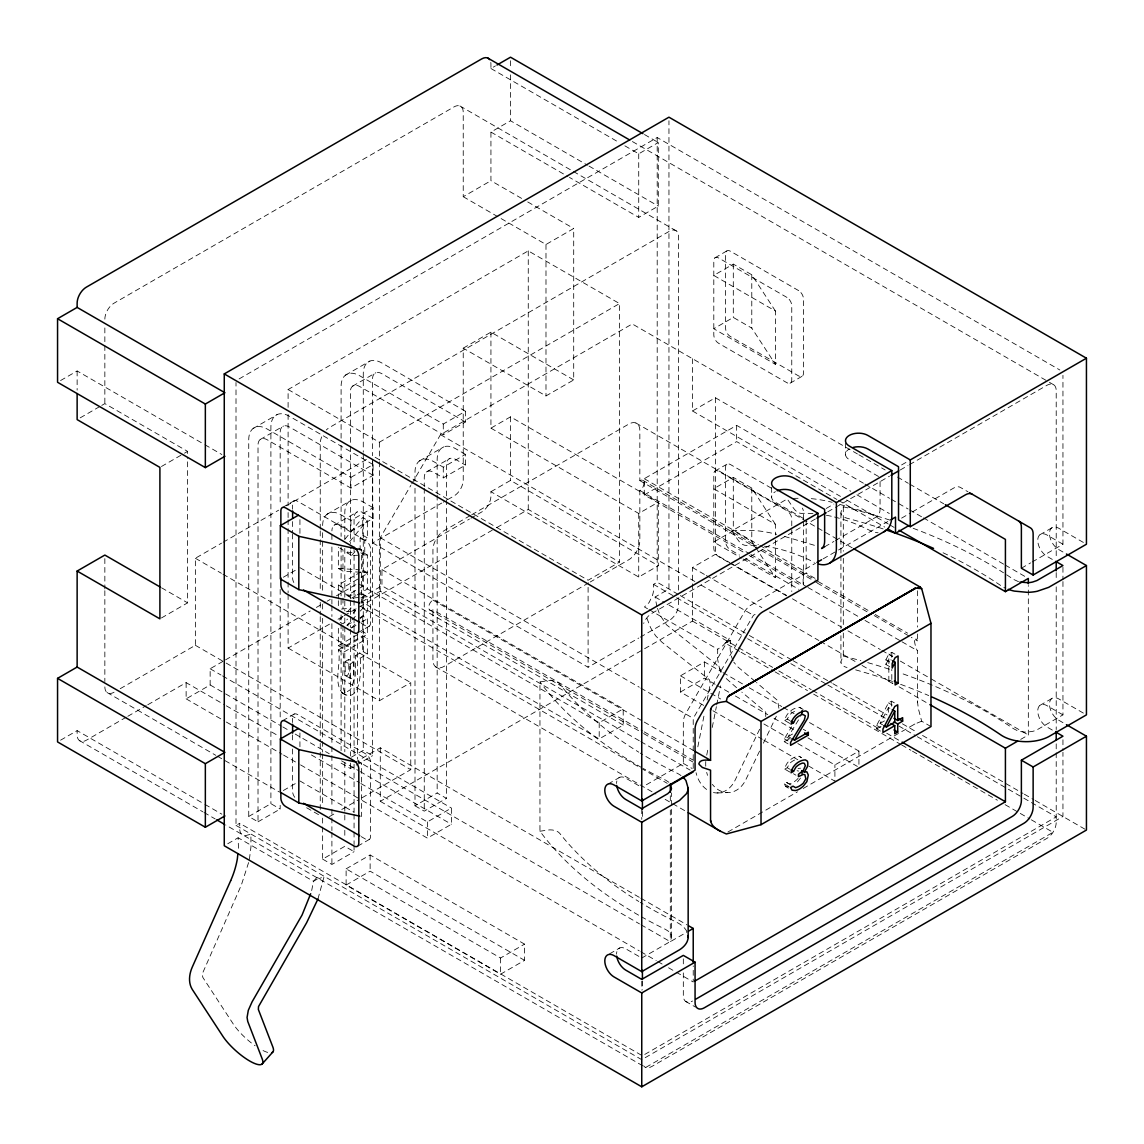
<?xml version="1.0" encoding="UTF-8"?>
<svg xmlns="http://www.w3.org/2000/svg" width="1144" height="1144" viewBox="0 0 1144 1144"><rect width="100%" height="100%" fill="white"/><g stroke="black" fill="none" stroke-linecap="round" stroke-linejoin="round"><path stroke-width="0.75" stroke-dasharray="5 3.75" d="M671.571 936.922L671.571 807.149M671.571 805.362L671.571 792.921M238.481 848.276L238.109 837.765L227.341 843.986M649.034 609.595L717.688 649.249L717.603 658.987L719.19 667.324L721.735 672.929M930.973 726.569L921.678 721.206L918.346 708.651L917.459 701.501L917.445 650.707C915.329 648.762 911.882 631.545 917.445 640.897L911.282 637.337M778.892 708.25L777.634 700.514L756.47 682.496M249.392 859.387L250.979 846.717L250.893 834.176L245.345 835.678L241.47 833.99A13.056 7.536 -60 0 1 239.711 828.742L239.711 823.28L236.007 825.41L236.007 382.482M789.818 723.408L784.784 720.505C785.842 713.613 792.649 707.635 799.57 707.335L803.331 709.509M789.818 772.043L784.784 769.14C785.785 762.419 792.306 756.513 799.07 756.255L801.586 757.7M697.826 746.846L704.361 713.942M707.121 700.085L710.352 683.64L709.494 679.808L661.961 642.213L655.612 635.792L650.607 627.741L646.875 618.146M706.72 755.154L707.764 749.964M712.24 727.441L716.373 706.663M716.716 704.933L720.505 685.885M311.683 890.532L313.485 881.28L316.845 877.505A13.056 7.536 -60 0 0 318.304 878.492L313.485 881.28L238.109 837.765M248.591 862.576L241.341 885.056L202.188 974.073L202.845 977.434L233.376 1024.18A28.214 7.793 41.7 0 0 255.112 1045.745M317.96 898.969L324.124 876.461L319.519 878.506L316.845 877.505M784.784 720.505L787.244 719.09L789.717 714.757A15.759 9.109 -60 0 1 796.61 710.781L798.083 711.082M784.784 769.14L787.244 767.724L789.717 763.391A15.759 9.109 -60 0 1 796.61 759.416L798.083 759.716M765.736 716.559L765.736 712.111L741.841 692.12M889.832 520.091A458.129 264.493 0 0 0 843.314 506.778L841.269 511.168A10.453 6.035 0 0 0 847.018 518.218A441.512 254.912 0 0 1 884.312 529.314M843.314 632.989L843.314 656.098L841.269 660.488A10.453 6.035 0 0 0 847.018 667.538M759.63 729.243L735.206 780.008A28.214 21.679 88.1 0 1 713.47 792.549M759.573 751.107L745.831 779.665A28.214 21.679 88.1 0 1 712.369 784.398M763.391 743.171L776.361 716.201M889.66 666.637L885.899 664.464L885.899 659.816L888.845 654.039L891.805 652.337L896.839 655.226M885.899 664.464L888.845 658.687L891.362 660.131M880.422 731.059L876.661 728.885L876.661 725.396L888.488 702.888L891.433 701.186L895.209 703.36M882.625 724.853L880.108 723.408L888.488 707.535L890.99 708.98M639.267 740.74L380.28 591.219L380.28 537.68L410.839 485.399M411.74 483.855L440.512 434.648L632.26 323.938L857.428 453.939M693.221 768.325L693.221 718.346L753.438 615.315L757.957 612.712M788.059 743.886L784.298 741.712L784.298 738.809L791.648 726.812M790.747 737.98L788.23 736.521L800.557 716.63M733.161 660.674C729.986 654.511 729.629 647.318 730.458 640.54L727.098 640.654L723.237 645.416L717.688 649.249M800.557 778.049L797.096 782.367A16.96 9.795 -60 0 1 795.137 784.083M345.002 539.11L362.734 517.517L367.353 520.191L367.353 537.88L364.764 540.769L364.764 555.054L367.353 554.983L367.353 572.672L342.971 571.142L338.352 568.482L338.352 547.204M349.621 541.77L367.353 520.191M798.083 778.306L797.096 779.464A19.233 11.097 -60 0 1 789.217 784.012L786.757 782.525L784.298 783.955L785.771 786.586L789.546 788.759M358.63 555.24L351.623 555.441L347.004 552.766L352.838 546.26M360.145 550.607L360.145 538.109L362.734 535.22L362.734 517.517M351.623 555.441L355.126 551.537M355.913 625.396L351.623 627.87L347.004 625.21L355.469 616.173M360.317 611.025L362.734 608.436L362.734 594.065L357.486 594.537M351.623 627.87L355.255 624.009M360.088 618.847L367.353 611.111L367.353 596.725L362.734 594.065M342.943 616.43L338.352 621.221L342.971 623.88L347.562 619.09M347.519 611.64L350.965 608.05L355.584 610.71L352.137 614.299M490.805 62.462A13.056 7.536 -60 0 1 490.933 64.236L490.933 68.511L495.452 65.894M60.575 380.537L77.134 370.971L203.375 443.858M521.592 198.398L490.933 180.709L490.933 132.075L510.524 120.763L587.487 165.208M80.223 417.832L100.229 406.277M101.773 405.391L104.848 403.618L187.616 451.394L187.616 458.515M104.848 319.147A13.056 7.536 -60 0 1 114.085 303.146L453.996 106.907A13.056 7.536 -60 0 1 463.234 112.241L463.234 196.711L490.933 180.709M239.096 378.921L657.199 137.537L1059.859 369.998M624.867 145.831L638.724 153.825L658.301 142.528L658.301 206.092L638.724 217.389L569.455 177.406M288.102 407.364L288.102 389.532L528.256 250.879L619.519 303.575L619.519 562.104L588.102 580.237L372.715 455.87M161.447 466.509L182.997 454.054M184.527 453.167L187.616 451.394M463.234 196.711L545.988 244.487L573.702 228.485L573.702 379.937L545.988 395.938L463.234 348.162L463.234 479.979A13.056 7.536 -60 0 1 453.996 495.981L443.257 502.173M253.067 428.528L277.52 414.4M345.431 375.189L369.884 361.075M260.174 439.511L283.483 426.054M352.538 386.186L375.847 372.729M463.234 348.162L490.933 332.16L573.702 379.937M288.102 389.532L379.365 442.227L619.519 303.575M282.582 507.435L294.323 500.657M714.928 257.829L727.269 250.693M120.22 688.688L195.367 645.302L195.367 558.258L221.578 543.128M223.123 542.242L278.65 510.181M286.358 505.734L366.538 459.445M350.908 477.377L373.087 464.578L373.087 475.289L350.908 488.088L267.253 439.782A13.056 7.536 60 0 0 258.015 445.116L258.015 821.821L248.734 816.473L248.734 439.754A26.183 15.115 60 0 1 267.253 429.072L350.908 477.377L350.908 488.088M341.098 438.209L341.098 386.429A26.183 15.115 60 0 1 359.616 375.747L443.286 424.052L465.451 411.254L465.451 421.964L443.286 434.763L359.616 386.457A13.056 7.536 60 0 0 350.379 391.791L350.379 543.543M775.432 311.039L751.78 274.774L733.304 264.107L713.727 275.418L775.432 311.039L775.432 364.364L713.727 328.743L733.304 317.431L751.78 328.099L775.432 364.364M326.955 514.314L351.408 500.2M419.333 460.989L443.772 446.875M161.447 617.96L187.616 602.845L187.616 460.303M490.933 332.16L490.933 428.142L510.524 416.845L658.301 502.159L658.301 565.737L638.724 577.034L490.933 491.72L490.933 495.981A13.056 7.536 -60 0 1 481.71 511.983L470.956 518.175M334.062 525.296L357.371 511.84M426.426 471.971L449.735 458.515M322.637 525.554A26.183 15.115 60 0 1 341.141 514.871L350.908 520.506L373.087 507.707L373.087 518.418L350.908 531.216L341.141 525.568A13.056 7.536 60 0 0 331.903 530.902M415 481.138L415 472.229A26.183 15.115 60 0 1 433.504 461.532L443.286 467.181L465.451 454.382L465.451 465.093L443.286 477.892L433.504 472.243A13.056 7.536 60 0 0 424.267 477.577L424.267 486.5M283.354 577.219L295.409 570.255M372.715 461.204L372.715 542.914L441.727 503.06M60.575 740.182L77.134 730.616L203.375 803.503M490.933 491.72L510.524 480.408L658.301 565.737M338.352 598.956L338.352 584.97L362.734 570.899L367.353 573.559L367.353 589.046L357.343 594.837M338.352 584.97L342.971 587.644L367.353 573.559M470.184 515.629L444.015 530.744A15.673 9.052 -60 0 0 432.933 549.949L432.933 600.071A6.006 3.475 -60 0 0 428.685 607.435A6.006 3.475 -60 0 0 432.933 609.881L642.685 730.987M471.728 514.743L628.757 424.095A15.673 9.052 -60 0 1 639.839 430.487L639.839 480.623A6.006 3.475 -60 0 1 644.086 483.068A6.006 3.475 -60 0 1 639.839 490.433L639.839 540.554A15.673 9.052 -60 0 1 628.757 559.759L590.261 581.981M126.283 717.174L86.372 740.211A13.056 7.536 -60 0 1 77.134 734.891L77.134 730.616M127.813 716.301L146.232 705.662M147.762 704.775L186.129 682.625L224.796 704.947M186.129 682.625L186.129 698.841L210.153 684.97L210.153 668.754L224.01 660.76M225.54 659.873L310.21 610.982M316.373 607.435L325.611 602.101M327.141 601.215L330.23 599.442M336.379 595.881L357.929 583.44L599.199 722.722L623.208 708.865L623.208 725.067L599.199 738.938L361.032 601.429M623.208 725.067L381.953 585.785L381.953 569.569L469.426 519.061M367.353 596.725L351.623 598.14L347.004 595.466L358.444 588.86M359.874 588.03L362.734 586.386L362.734 570.899M351.623 598.14L355.913 595.652M360.932 597.912L381.953 585.785M361.962 601.801L380.28 591.219M692.477 358.715L692.477 410.968L715.386 397.754L863.377 483.183M288.102 594.58L288.102 648.062L331.846 622.808M338.009 619.247L342.642 616.587M344.187 615.687L492.22 530.215M496.853 527.541L528.256 509.423L619.519 562.104M347.004 625.21L352.724 621.907M359.874 617.774L362.734 616.115L367.353 618.79L367.353 634.276L342.971 648.348L338.352 645.688L338.352 626.454M361.633 622.093L367.353 618.79M357.7 632.846L369.441 626.068M790.046 383.24L802.387 376.119M338.352 645.688L362.734 631.602L367.353 634.276M338.352 649.906L362.734 635.835L367.353 638.495L367.353 654.053L360.231 658.158L355.612 655.498L355.269 675.518L351.594 687.744A9.023 5.22 -60 0 1 349.649 690.204L344.344 693.264A9.066 5.234 -60 0 1 342.399 693.049C332.79 681.853 341.727 662.948 338.352 649.906L342.971 652.581L367.353 638.495M742.985 551.894L644.272 494.909L644.272 478.692L736.636 425.368L850.779 491.262M345.188 661.518L348.806 659.43L353.424 662.09L353.424 675.146A2.56 1.487 -60 0 1 351.623 678.292A2.56 1.487 -60 0 1 349.807 677.234L349.807 664.192L345.188 661.518L345.188 674.574A2.56 1.487 -60 0 0 347.004 675.618A2.56 1.487 -60 0 0 348.806 672.472L348.806 659.43M355.612 655.498L362.734 651.394L367.353 654.053M349.807 664.192L353.424 662.09M644.272 494.909L736.636 441.584L836.893 499.47M490.933 428.142L638.724 513.47L658.301 502.159M282.582 720.749L294.323 713.956M714.928 471.128L727.269 464.006M775.432 524.352L751.78 488.088L733.304 477.42L713.727 488.731L775.432 524.352L775.432 535.02M288.102 648.062L379.365 700.757L410.767 682.625L410.767 769.655L357.085 800.643M588.731 582.868L444.015 666.409A15.673 9.052 -60 0 1 432.933 660.016L432.933 609.881M755.884 545.445A235.121 135.75 60 0 0 746.017 545.388A10.453 6.035 60 0 1 738.023 540.025L731.831 530.959L787.244 498.956L793.436 508.022A10.453 6.035 60 0 0 801.429 513.384A235.121 135.75 60 0 1 812.969 513.556M283.354 790.518L295.409 783.569M754.625 545.759L751.78 541.412L733.304 530.744L713.727 542.056L741.498 558.086M248.734 816.473L270.899 803.674L280.18 809.022L280.18 803.66M351.451 757.171L363.277 750.335L372.544 755.698L372.544 457.543M647.504 608.722L644.444 606.963L649.063 602.588L651.737 597.139A13.056 7.536 -60 0 0 653.51 589.832L653.51 584.369L657.199 582.239L679.765 595.28M639.267 897.311L380.28 747.79L357.386 761.017L639.482 923.88M380.28 747.79L380.28 801.329L692.477 621.078L692.477 567.538L715.386 554.325L729.257 562.333M258.015 821.821L280.18 809.022M341.098 763.134L350.379 768.496L354.812 765.937M356.284 765.079L372.544 755.698M656.899 606.706L655.097 597.025L668.954 589.031L668.954 120.749M826.183 508.479L833.876 504.032M901.601 464.936L907.75 461.389M815.343 519.004L651.651 613.513A13.056 7.536 -60 0 0 643.657 623.451M827.698 511.868L833.876 508.308M835.42 507.407L889.474 476.204M900.285 469.969L908.007 465.508M909.551 464.621L1046.989 385.271A13.056 7.536 -60 0 1 1056.212 390.604L1056.212 558.301M329.486 816.587L334.091 813.927M341.756 809.494L355.555 801.529M372.715 542.914L588.102 667.267L638.724 638.052M640.254 637.165L669.397 620.334A13.056 7.536 -60 0 0 678.621 604.347L678.621 597.197M824.695 546.76L833.919 541.427M835.463 540.54L877.033 516.545A16.717 9.652 60 0 0 880.065 509.166L880.065 480.909M759.945 545.488L803.131 570.413L815.457 563.306M823.151 558.858L837.008 550.865M838.538 549.978L887.801 521.535M814.971 578.321L806.162 573.23L750.936 605.119A13.056 7.536 -60 0 0 744.401 612.026L686.028 713.127A13.056 7.536 -60 0 0 683.326 722.236L683.326 763.405L643.3 786.514M901.601 518.132L910.81 512.827M912.34 511.94L953.767 488.016A13.056 7.536 -60 0 1 960.302 487.373L967.981 491.806M322.637 827.026L322.637 859.13L344.802 846.331L354.068 851.679L354.068 846.331M415 488.273L415 805.805L437.165 793.006L446.432 798.355L446.432 464.779A13.056 7.536 60 0 1 455.669 459.445L465.451 465.093M357.7 846.16L369.441 839.381M322.637 859.13L331.903 864.478L354.068 851.679M415 805.805L424.267 811.153L446.432 798.355M739.539 651.351L725.639 643.328L730.458 640.54L665.865 603.245M346.117 868.839L370.127 854.983L524.567 944.143L524.567 960.345L500.543 974.216L346.117 885.056L346.117 868.839L500.543 958L524.567 944.143M360.889 783.526L427.398 821.921L451.408 808.05L451.408 824.266L427.398 838.123L360.889 799.727M703.646 705.39L680.48 692.006L680.48 675.804L704.489 661.933L721.478 671.742M346.117 885.056L370.127 871.185L524.567 960.345M680.48 692.006L704.489 678.149L715.3 684.384M608.107 784.026L619.862 777.248M1039.91 534.734L1052.795 527.298M1021.377 568.225L1030.615 562.891M1032.16 562.004L1062.948 544.229L1062.948 375.346M788.23 736.521L794.365 732.989M784.298 741.712L788.731 739.153M888.845 658.687L888.845 681.338L891.805 679.636L891.805 669.397M880.108 723.408L885.685 720.177M876.661 728.885L882.567 725.468M797.84 743.557L834.905 764.964L858.929 751.093L858.929 767.309M727.942 831.988L797.468 791.834M803.202 788.459L914.871 724.009L921.678 721.206M609.58 953.839L619.862 947.904M1039.91 705.39L1052.795 697.94M1062.948 581.552L1062.948 714.871L1036.907 729.886A16.045 9.266 0 0 1 1032.703 731.331L1027.998 732.031A16.388 9.467 0 0 1 1021.535 731.702A17.088 9.867 0 0 1 1017.102 730.53L1013.441 728.656A458.129 264.493 0 0 0 901.429 673.344M641.755 958.043L667.753 943.014A16.045 9.266 0 0 0 670.255 940.582L671.471 937.865A16.402 9.467 0 0 0 670.884 934.133A17.088 9.867 0 0 0 668.868 931.574L665.636 929.471A458.129 264.493 0 0 1 640.154 916.044M641.026 924.781L670.312 941.684L687.115 931.988M1020.691 739.396L1028.327 734.991L1028.327 585.542M914.042 724.467L914.871 724.009M638.609 915.171A458.129 264.493 0 0 1 539.954 831.245L539.954 681.924L547.547 680.751A10.453 6.035 0 0 1 559.759 684.069A441.512 254.912 0 0 0 638.781 752.18M539.954 831.245L547.547 830.072A10.453 6.035 0 0 1 559.759 833.39A441.512 254.912 0 0 0 638.781 901.501M341.498 609.094L350.965 608.05M346.117 611.768L355.584 610.71M798.083 768.439L800.557 768.182M347.004 595.466L355.741 594.694M717.073 792.949L727.698 792.606M347.004 552.766L354.011 552.566M367.353 554.983L362.734 552.323L360.145 552.395L364.764 555.054M793.078 498.384L800.457 498.241M789.217 786.915L785.771 786.586M338.352 568.482L359.259 569.798M797.096 770.741L798.584 771.056M358.143 549.177L361.633 549.935L361.633 603.274M358.143 762.49L361.633 763.248L361.633 816.587M839.853 504.404L873.172 514.314L877.033 516.545M784.441 536.393L814.428 545.316M1018.503 581.681L1013.441 579.35A458.129 264.493 0 0 0 1004.975 573.716M644.458 134.52L658.301 142.528M632.418 141.556L1048.29 381.653M1049.42 382.31L1054.053 384.999M490.933 68.511L618.718 142.271M589.031 166.095L658.301 206.092M459.931 105.963L571.843 170.585M573.387 171.471L676.462 230.988M490.933 132.075L567.91 176.505M527.727 201.945L573.702 228.485M1083.368 542.442L1058.729 528.228A13.056 7.536 60 0 0 1049.491 533.562A13.056 7.536 60 0 0 1058.729 549.563L1064.892 553.11M1062.948 544.229L1046.989 535.006A13.056 7.536 60 0 0 1037.751 540.34A13.056 7.536 60 0 0 1046.989 556.341L1054.239 560.531M858.872 454.769L885.17 469.969M897.511 477.077L908.293 483.311M909.737 484.141L943.757 503.789M878.52 476.49L849.32 459.631A13.056 7.536 0 0 1 849.32 448.963M864.921 484.084L889.589 498.312M891.119 499.213L908.079 508.994M909.623 509.895L921.964 517.002M923.494 517.903L1003.66 564.178M1005.204 565.064L1025.238 576.633M856.942 494.823L889.331 513.527M692.477 410.968L840.468 496.41M846.631 499.971L888.259 524.009M889.803 524.896L894.422 527.57M838.438 500.357L884.698 527.069M771.356 488.173L730.358 464.493A6.792 3.918 60 0 0 725.553 467.267L725.553 541.498A6.792 3.918 60 0 0 730.358 549.821L739.467 555.083M803.088 518.261L775.432 502.287A13.056 7.536 0 0 1 775.432 491.62M635.878 422.965L852.18 547.819M1083.368 713.098L1058.729 698.884A13.056 7.536 60 0 0 1049.491 704.203A13.056 7.536 60 0 0 1058.729 720.205L1064.892 723.766M1062.948 714.871L1046.989 705.662A13.056 7.536 60 0 0 1037.751 710.996A13.056 7.536 60 0 0 1046.989 726.998L1054.239 731.173M644.272 478.692L758.4 544.601M642.571 480.194L756.57 546.003M762.161 549.22L817.831 581.366M818.189 581.567L869.025 610.91M875.189 614.471L907.549 633.147M639.839 480.623L817.059 582.654M817.202 583.025L868.096 612.397M874.202 615.558L909.737 636.45M639.839 490.433L749.334 553.653M750.879 554.54L806.406 586.6M807.95 587.487L858.844 616.873M865.007 620.434L900.485 640.912M902.03 641.813L917.445 650.707M749.148 555.469L801.601 585.742M745.545 558.587L798.698 589.274M743.028 558.973L775.432 577.677L775.432 536.793M888.845 654.039L892.62 656.213M730.802 563.22L786.3 595.252M792.463 598.812L841.798 627.298M847.961 630.859L880.337 649.549M881.881 650.436L892.663 656.67M900.371 661.118L929.672 678.034M931.202 678.921L1028.327 734.991M727.713 561.861L718.604 556.599A6.792 3.918 60 0 1 713.799 548.276L713.799 474.045A6.792 3.918 60 0 1 718.604 471.271L786.958 510.739A6.792 3.918 60 0 1 791.762 519.061L791.762 591.519M729.228 562.734L786.958 596.067M465.451 411.254L381.781 362.948A26.183 15.115 60 0 0 363.277 373.63L363.277 452.195M885.899 659.816L889.66 661.99M465.451 421.964L381.781 373.659A13.056 7.536 60 0 0 372.544 378.993L372.544 455.755M692.477 567.538L704.818 574.66M706.363 575.546L761.847 607.593M769.554 612.04L818.889 640.526M820.434 641.412L855.884 661.89M862.047 665.451L892.878 683.24M899.055 686.8L928.342 703.717M888.845 681.338L892.62 683.511M440.512 434.648L694.866 581.495M701.029 585.056L753.438 615.315M465.451 454.382L455.669 448.734A26.183 15.115 60 0 0 437.165 459.43L437.165 493.321M888.488 702.888L892.249 705.062M680.337 595.609L748.219 634.791M749.349 635.449L791.419 659.731M792.964 660.617L831.531 682.896M832.846 683.654L887.072 714.957M902.43 723.823L916.387 731.874M922.536 735.435L1023.051 793.464M1024.38 794.222L1033.861 799.713M1035.177 800.457L1086.442 830.058M653.51 584.369L675.103 596.853M676.647 597.74L746.088 637.823M747.618 638.709L784.655 660.088M790.833 663.663L826.311 684.141M827.856 685.042L886.486 718.89M898.841 726.011L915.815 735.821M917.345 736.707L1006.849 788.373M1008.393 789.26L1022.278 797.282M1023.823 798.169L1056.212 816.873L642.413 1055.783L239.711 823.28M655.097 597.025L664.321 602.359M876.661 725.396L880.422 727.57M692.477 621.078L737.194 646.889M738.724 647.79L772.643 667.367M778.807 670.927L811.182 689.617M812.726 690.504L880.551 729.672M886.714 733.232L900.585 741.24M741.083 652.237L773.501 670.956M775.046 671.857L807.478 690.576M813.656 694.136L900.128 744.058M901.672 744.944L910.924 750.292M912.469 751.193L997.396 800.228M1005.118 804.675L1029.829 818.947M1031.373 819.833L1052.98 832.317L645.659 1067.481L225.625 824.967M373.087 464.578L289.418 416.273A26.183 15.115 60 0 0 270.899 426.955L270.899 803.674M723.022 672.629L743.099 684.226M749.277 687.787L781.709 706.52M783.254 707.407L794.065 713.641M809.509 722.565L858.929 751.093M373.087 475.289L289.418 426.984A13.056 7.536 60 0 0 280.18 432.318L280.18 505.519M787.244 719.09L789.76 720.534M803.288 729.286L805.791 730.744M716.845 685.285L729.2 692.406M735.377 695.981L767.81 714.7M773.987 718.275L795.609 730.744M807.964 737.88L857.385 766.423M680.48 675.804L720.634 698.984M763.863 723.952L790.118 739.11M784.298 738.809L788.059 740.983M373.087 507.707L363.306 502.073A26.183 15.115 60 0 0 344.802 512.755L344.802 539.51M712.912 710.739L762.319 739.267M763.863 740.154L797.84 759.773M808.651 766.022L834.905 781.166L834.905 764.964M373.087 518.418L363.306 512.769A13.056 7.536 60 0 0 354.068 518.103L354.068 544.859M787.244 767.724L789.76 769.168M793.436 773.73L795.938 775.189M380.28 537.68L639.267 687.201M640.812 688.087L693.221 718.346M362.734 535.22L367.353 537.88M204.919 444.744L221.85 454.526M786.757 782.525L791.777 785.428M360.145 538.109L364.764 540.769M784.298 783.955L789.317 786.857M358.544 548.162L361.633 549.935M381.953 569.569L623.208 708.865M432.933 600.071L642.685 721.178M644.229 722.064L693.579 750.55M339.897 548.09L342.971 549.878L342.971 571.142M644.229 731.874L693.579 760.374M367.353 572.672L362.734 570.012L362.734 552.323M429.672 610.009L642.256 732.761M643.586 733.533L693.092 762.119M683.326 763.405L692.134 768.482M640.812 741.627L690.132 770.112M299.928 567.653L353.911 598.812M360.46 606.22L639.482 767.309M641.026 768.21L667.238 783.34M362.734 608.436L367.353 611.111M361.204 623.294L365.765 625.925A6.792 3.918 60 0 0 370.57 623.151L370.57 548.92A6.792 3.918 60 0 0 365.765 540.597L297.411 501.143A6.792 3.918 60 0 0 292.607 503.903L292.607 509.209M435.521 666.737L655.884 794.007M665.136 799.341L686.729 811.811M638.852 785.728L625.797 778.177A13.056 7.536 60 0 0 616.559 783.511M195.367 558.258L221.421 573.301M222.951 574.188L410.767 682.625M345.602 675.675L350.45 678.463M161.561 587.802L187.616 602.845M640.812 898.197L687.058 924.895M195.367 645.302L224.596 662.176M226.14 663.062L410.767 769.655M210.153 668.754L220.978 675.003M222.522 675.904L451.408 808.05M358.544 761.475L361.633 763.248M210.153 684.97L224.067 693.007M225.611 693.893L281.295 726.04M282.84 726.941L289.017 730.501M295.209 734.076L329.229 753.724M341.598 760.86L358.615 770.684M360.16 771.585L451.408 824.266M226.34 705.834L278.921 736.193M311.397 754.954L359.345 782.625M380.28 801.329L639.267 950.85M640.812 951.736L656.227 960.645M657.771 961.532L662.39 964.206M668.554 967.767L674.717 971.327M676.261 972.214L693.221 981.995L693.221 965.936M638.852 956.37L625.797 948.834A13.056 7.536 60 0 0 616.559 954.167M186.129 698.841L224.796 721.163M226.34 722.05L282.025 754.196M283.569 755.083L299.027 764.02M300.572 764.907L359.345 798.841M685.485 1001.3L695.423 1007.049M299.928 780.952L353.911 812.126M361.204 836.607L365.765 839.238A6.792 3.918 60 0 0 370.57 836.464L370.57 762.233A6.792 3.918 60 0 0 365.765 753.91L297.411 714.442A6.792 3.918 60 0 0 292.607 717.216L292.607 722.522M107.007 692.492L215.844 755.34M217.389 756.227L279.336 791.991M306.621 807.75L320.863 815.972M204.919 804.389L221.85 814.17M236.007 825.41L641.755 1059.673L1062.948 816.501L1062.948 752.266M79.308 740.497L202.86 811.825M204.004 812.483L215.215 818.961M342.399 693.049C361.461 705.433 361.332 666.323 360.231 658.158M341.627 692.592L346.446 695.409C338.295 683.311 345.831 665.937 342.971 652.581M799.57 707.335L801.529 708.522M799.07 756.255L801.043 757.428M668.854 782.253L665.636 780.151A458.129 264.493 0 0 1 643.243 768.468M755.154 681.381L737.88 666.952L733.804 662.176M736.536 687.673L725.282 677.677M755.569 547.218L775.432 577.677M657.485 608.365L659.888 614.971L666.537 624.838L716.487 664.578L719.347 668.01L720.934 672.472M917.445 700.843L917.488 702.173M1062.948 567.338L1062.948 579.779M1062.948 739.768L1062.948 750.478M1056.212 572.572L1056.212 579.708M1056.212 586.843L1056.212 729.572M1056.212 743.843L1056.212 750.979M1056.212 752.766L1056.212 822.336A13.056 7.536 -60 0 1 1046.989 838.337L651.651 1066.58A13.056 7.536 -60 0 1 643.629 1065.822M917.445 590.776L917.445 627.069M917.445 633.99L917.445 640.897M891.805 652.337L891.805 659.159M891.433 701.186L891.433 706.406M888.488 707.535L888.488 712.269M845.545 443.086L845.545 454.954M843.314 506.778L843.314 551.222M843.314 558.329L843.314 625.882M840.926 513.027L840.926 553.925M840.926 555.698L840.926 628.571M840.926 635.692L840.926 662.347M806.162 520.034L806.162 573.23M803.503 519.347L803.503 512.269A6.792 3.918 60 0 0 802.387 508.065M803.503 521.106L803.503 584.741M803.131 570.413L803.131 585.013M771.657 487.444L771.657 497.611M751.78 274.774L751.78 328.099M751.78 488.088L751.78 541.412M736.636 425.368L736.636 441.584M733.304 264.107L733.304 317.431M733.304 477.42L733.304 530.744M715.386 397.754L715.386 554.325M704.489 661.933L704.489 678.149M683.326 958.886L683.326 965.894M683.326 972.915L683.326 995.695A13.056 7.536 -60 0 0 692.549 1001.029M678.621 590.061L678.621 236.593A13.056 7.536 -60 0 0 669.397 231.26L329.486 427.498A13.056 7.536 -60 0 0 326.326 429.972M670.312 795.795L670.312 802.902M670.312 810.024L670.312 941.684M657.199 137.537L657.199 582.239M642.413 811.482L642.413 818.618M642.413 980.966L642.413 989.889M641.755 808.722L641.755 819.39M641.755 981.166L641.755 990.089M638.724 153.825L638.724 217.389M638.724 513.47L638.724 577.034M599.199 722.722L599.199 738.938M588.102 587.344L588.102 667.267M545.988 244.487L545.988 395.938M528.256 250.879L528.256 509.423M510.524 60.732L510.524 67.796M510.524 74.861L510.524 120.763M510.524 416.845L510.524 480.408M500.543 958L500.543 974.216M443.286 424.052L443.286 434.763M443.286 467.181L443.286 477.892M437.165 495.109L437.165 793.006M427.398 821.921L427.398 838.123M424.267 488.288L424.267 811.153M379.365 442.227L379.365 460.045M379.365 461.833L379.365 700.757M370.127 854.983L370.127 871.185M363.277 453.968L363.277 750.335M362.734 616.115L362.734 631.602M362.734 635.835L362.734 651.394M357.386 634.691L357.386 759.23M354.068 546.646L354.068 598.383M354.068 600.171L354.068 616.216M354.068 618.003L354.068 757.142M354.068 764.278L354.068 812.44M354.068 814.228L354.068 830.272M354.068 832.06L354.068 844.544M350.908 520.506L350.908 531.216M350.379 550.679L350.379 598.884M350.379 600.672L350.379 614.957M350.379 616.745L350.379 627.455M350.379 629.243L350.379 755.998M350.379 763.134L350.379 768.496M344.802 548.434L344.802 610.867M344.802 618.003L344.802 625.139M344.802 626.912L344.802 751.794M344.802 762.49L344.802 823.137M344.802 830.272L344.802 837.408M342.971 587.644L342.971 596.381M342.971 598.126L342.971 608.622M342.971 625.625L342.971 648.348M341.098 445.345L341.098 536.407M341.098 547.118L341.098 607.822M341.098 614.957L341.098 622.093M341.098 623.88L341.098 750.636M338.352 600.7L338.352 609.452M331.903 534.477L331.903 539.825M331.903 546.961L331.903 604.046M331.903 605.834L331.903 616.53M331.903 623.666L331.903 744.973M331.903 746.746L331.903 807.407M331.903 809.18L331.903 830.587M331.903 832.374L331.903 864.478M322.637 532.689L322.637 591.548M322.637 604.046L322.637 611.182M322.637 618.318L322.637 739.61M322.637 741.398L322.637 752.094M322.637 753.882L322.637 805.619M322.637 818.103L322.637 825.239M320.248 529.186L320.248 443.5A13.056 7.536 -60 0 1 322.408 435.392M320.248 530.973L320.248 591.677M320.248 602.387L320.248 614.871M320.248 616.659L320.248 741.627M320.248 743.414L320.248 809.466M299.928 519.648L299.928 533.876M299.928 732.961L299.928 747.189M292.607 521.578L292.607 532.189M292.607 533.962L292.607 578.149A6.792 3.918 60 0 0 295.767 585.185M292.607 734.891L292.607 741.97M292.607 749.034L292.607 791.448A6.792 3.918 60 0 0 295.009 797.64M288.102 414.5L288.102 505.433M288.102 512.555L288.102 517.903M288.102 519.691L288.102 526.826M288.102 528.614L288.102 580.308M288.102 582.096L288.102 592.792M280.18 589.432L280.18 719.762M104.848 327.942L104.848 343.786M104.848 345.545L104.848 403.618M104.848 558.629L104.848 588.917M104.848 590.69L104.848 681.552M77.134 370.971L77.134 390.09M811.253 498.641A251.737 145.331 60 0 1 832.174 502.316M731.831 530.959A251.651 145.288 60 0 1 737.651 530.387L752.495 530.373A251.651 145.288 60 0 1 776.733 534.319M764.335 546.217A235.121 135.75 60 0 1 814.285 562.347M727.098 640.654A13.056 7.536 -60 0 1 725.639 643.328M267.682 1052.409A28.214 7.793 41.7 0 1 259.76 1048.776M706.62 789.446A28.214 21.679 88.1 0 1 696.067 772.729M707.55 775.346A28.214 21.679 88.1 0 1 706.692 772.386M705.776 766.208A28.214 21.679 88.1 0 1 705.776 761.504M826.383 515.258A235.121 135.75 60 0 1 832.875 516.616M834.519 517.016A235.121 135.75 60 0 1 869.697 530.358A33.004 19.062 60 0 0 876.075 532.532A33.648 19.434 60 0 0 878.077 532.746M913.155 528.285A458.129 264.493 0 0 1 1003.531 572.801M943.085 552.766A441.512 254.912 0 0 1 1000.743 585.542A32.904 19.005 0 0 0 1005.547 588.216M681.009 775.589A32.904 19.005 0 0 0 676.361 772.815A441.512 254.912 0 0 1 640.254 753.095M641.698 767.61A458.129 264.493 0 0 1 539.954 681.924M687.001 931.774A33.176 19.148 0 0 0 684.598 928.17A33.705 19.462 0 0 0 681.023 924.924A32.947 19.019 0 0 0 676.361 922.135A441.512 254.912 0 0 1 640.254 902.416M855.64 669.869A441.512 254.912 0 0 1 892.52 681.438M900.614 684.341A441.512 254.912 0 0 1 928.714 695.581M843.314 656.098A458.129 264.493 0 0 1 860.803 660.66M867.724 662.619A458.129 264.493 0 0 1 891.505 669.955M114.085 692.22A13.056 7.536 -60 0 1 104.848 686.886M798.698 290.647L730.358 251.179A6.792 3.918 60 0 0 725.553 253.954L725.553 328.185A6.792 3.918 60 0 0 730.358 336.508L798.698 375.976A6.792 3.918 60 0 0 803.503 373.201L803.503 298.97A6.792 3.918 60 0 0 798.698 290.647M786.958 297.426L718.604 257.972A6.792 3.918 60 0 0 713.799 260.746L713.799 334.977A6.792 3.918 60 0 0 718.604 343.286L786.958 382.754A6.792 3.918 60 0 0 791.762 379.98L791.762 305.748A6.792 3.918 60 0 0 786.958 297.426"/><path stroke-width="1.5" d="M1018.675 521.078A13.056 7.536 -60 0 1 1021.377 527.055L1021.377 568.225L1033.132 575.003L1086.442 544.229L1086.442 358.215L910.281 459.931L867.795 435.392A13.056 7.536 0 0 0 849.32 435.392A13.056 7.536 0 0 0 849.32 446.06L891.805 470.584L836.393 502.588L836.378 548.834A32.847 18.962 60 0 1 835.835 553.524A34.105 19.691 60 0 1 833.561 559.23L832.446 560.732A33.305 19.233 60 0 1 824.595 564.707A33.648 19.434 60 0 1 820.648 564.535A33.004 19.062 60 0 1 818.589 564.063M891.805 470.584L891.805 516.845A32.847 18.962 60 0 1 891.247 521.521A34.105 19.691 60 0 1 888.988 527.227L887.873 528.742A33.305 19.233 60 0 1 883.554 531.874M930.973 623.323L930.973 726.569L761.017 824.681L726.354 833.976C720.405 831.188 711.468 827.87 710.553 820.291L710.553 770.169L702.344 767.452L699.141 764.392A3.16 2.488 24.7 0 1 698.941 763.463C700.314 758.987 706.992 760.145 710.553 760.345L710.553 710.224C711.268 703.16 720.892 702.087 726.354 701.429L761.017 721.449L930.973 623.323L921.678 588.645L920.162 587.044L853.724 548.705M710.553 710.224L710.681 708.98M726.354 701.429L727.055 697.954L729.314 695.452M237.909 853.596L237.337 858.929A65.851 45.159 -64 0 1 230.673 880.651M310.682 893.736L302.045 915.071L252.08 1001.858L248.305 1010.324L247.075 1017.445L247.733 1021.406L262.19 1058.886A28.214 7.793 41.7 0 1 249.692 1061.017A28.214 7.793 41.7 0 1 222.751 1036.106L192.221 989.346C188.131 982.696 189.189 974.145 192.192 967.281L230.688 880.665M794.522 740.154L807.821 717.946A9.095 5.248 -60 0 0 807.821 712.14L805.848 710.953C798.927 711.253 792.12 717.231 791.062 724.138L793.536 722.708L795.995 718.389A15.759 9.109 -60 0 1 802.888 714.399L805.347 715.887L804.361 719.948L790.576 742.427L790.576 745.33L808.308 735.091L808.308 732.189L794.522 740.154L792.005 738.709M804.361 772.057L807.321 766.866A9.095 5.248 -60 0 0 807.321 761.06L805.347 759.873C798.584 760.131 792.063 766.051 791.062 772.772L793.536 771.342L795.995 767.023A15.759 9.109 -60 0 1 802.888 763.034L804.361 763.348L805.347 765.679L803.388 770.312L798.455 774.316L798.455 776.633L803.388 774.374L804.861 774.688L805.848 778.764L803.388 783.082A19.233 11.097 -60 0 1 795.495 787.644L793.035 786.157L790.576 787.572L792.048 790.204L795.495 790.547A16.96 9.795 -60 0 0 803.388 785.999L806.835 781.681L808.308 775.017L806.835 771.8L804.361 772.057L801.858 770.613M317.96 898.969L306.621 922.75L258.515 1006.591L258.358 1009.48L272.83 1046.96A28.214 7.793 41.7 0 1 271.657 1052.68M895.137 662.304L892.177 668.082L892.177 663.434L895.137 657.657L898.083 655.955L898.083 683.254L895.137 684.97L895.137 662.304L892.62 660.86M883.883 725.582L886.385 727.026L894.765 711.153L892.249 709.709M917.903 587.515L920.162 587.044M262.205 1063.92L272.844 1051.994M57.557 318.718L77.134 307.407L224.925 392.735L205.348 404.032L57.557 318.718L57.557 382.282L205.348 467.61L224.925 456.299M496.968 65.022L510.524 57.2L642.914 133.633M1066.422 724.652L1086.442 736.207L1086.442 830.058L641.755 1086.8L224.267 845.759L224.267 373.916L668.954 117.189L1086.442 358.215M224.925 815.944L205.348 827.241L57.557 741.927L57.557 678.363L205.348 763.677L224.925 752.38L77.134 667.052L77.134 571.056L104.848 555.069L160.017 586.915M359.888 602.888L298.813 589.618L280.351 578.95L280.351 525.625L298.427 515.186M57.557 678.363L77.134 667.052M359.888 816.201L298.813 802.931L280.351 792.263L280.351 738.938L298.427 728.499M224.267 373.916L641.755 614.957L817.917 513.256L817.917 580.022L762.676 611.911A13.056 7.536 -60 0 0 756.155 618.804L697.768 719.905A13.056 7.536 -60 0 0 695.066 729.014L695.066 770.184L641.755 800.957L614.042 784.97A13.056 7.536 60 0 0 604.804 790.304A13.056 7.536 60 0 0 614.042 806.291L641.755 822.293L641.755 971.614L614.042 955.612A13.056 7.536 60 0 0 604.804 960.946A13.056 7.536 60 0 0 614.042 976.947L641.755 992.949L695.066 962.161L695.066 1002.473A13.056 7.536 -60 0 0 704.304 1007.807L1023.894 823.294A13.056 7.536 -60 0 0 1033.132 807.306L1033.132 766.981L1086.442 736.207M816.887 518.103L826.154 512.755M891.019 475.318L898.741 470.856M824.695 546.76L821.606 548.534A16.717 9.652 60 0 0 824.638 541.169L824.638 509.366L793.893 491.62A13.056 7.536 0 0 0 777.176 490.776M816.988 562.419L821.606 559.759M890.89 519.762L895.509 517.088L895.509 533.304L887.787 528.857M829.729 563.062L885.141 531.073M895.509 533.304L909.051 525.482M853.038 447.461A13.056 7.536 0 0 1 867.795 448.963L898.526 466.709L898.526 519.905L910.281 526.698L965.522 494.794A13.056 7.536 -60 0 1 972.042 494.151M727.942 696.553L915.743 588.13L914.871 588.402L728.571 695.967L915.743 588.13L921.678 588.645M693.221 771.885L670.312 785.113L670.312 792.234M899.055 530.23L1005.419 591.648L1028.327 578.421L1028.327 583.755M931.945 696.996A441.512 254.912 0 0 1 1000.743 734.848A32.947 19.019 0 0 0 1005.562 737.551A33.705 19.462 0 0 0 1011.182 739.61A33.176 19.148 0 0 0 1017.445 740.997A33.376 19.276 0 0 0 1030.715 741.498L1034.004 741.14A34.363 19.834 0 0 0 1040.325 739.868A32.747 18.905 0 0 0 1048.662 736.679L1086.442 714.871L1086.442 565.551L1048.662 587.358L1037.193 591.276A32.59 18.819 0 0 1 1027.383 592.349L1014.27 591.091A33.948 19.605 0 0 1 1008.279 589.332M641.755 822.293L679.507 800.485L686.314 793.864A32.59 18.819 0 0 0 688.159 788.202L685.971 780.623A33.948 19.605 0 0 0 682.939 777.176M886.385 727.026L894.765 722.193L894.765 711.153M893.95 718.318L897.725 720.491L902.645 717.645L902.645 721.135L897.725 723.98L893.95 721.807M897.725 723.98L897.725 732.103L894.765 733.819L894.765 725.682L882.939 732.503L882.939 729.028L894.765 706.506L897.725 704.804L897.725 720.491M688.645 931.102L693.221 928.456L693.221 962.376M929.886 704.604L1005.419 748.219L1017.631 741.155M641.755 971.614L679.507 949.806A32.747 18.905 0 0 0 685.042 944.987A34.363 19.834 0 0 0 687.258 941.34L687.873 939.438A33.376 19.276 0 0 0 688.102 935.577M695.638 999.241L1012.14 816.516A13.056 7.536 -60 0 0 1021.377 800.514L1021.377 760.202L1062.948 736.207L1055.683 732.017M694.765 981.109L1005.419 801.758L1005.419 748.219M914.042 588.803L914.871 588.402M1020.005 582.067L1027.956 582.711A18.218 10.525 0 0 0 1032.703 582.01L1036.907 580.566L1062.948 565.551L1055.683 561.375M280.351 525.625L298.813 536.293L358.143 549.177M280.351 738.938L298.813 749.606L356.399 762.119M487.644 57.972L629.729 140.011M969.511 492.692L1030.415 527.856A13.056 7.536 -60 0 1 1033.132 533.833L1033.132 575.003M1066.422 553.996L1086.442 565.551M945.301 504.676L1005.419 539.382L1005.419 591.648M836.393 502.588L793.893 478.049A13.056 7.536 0 0 0 775.432 478.049A13.056 7.536 0 0 0 775.432 488.717L817.917 513.256M894.322 681.08L898.083 683.254M1021.377 760.202L1033.132 766.981M898.869 718.961L902.645 721.135M890.99 723.508L894.765 725.682M893.95 729.929L897.725 732.103M902.13 742.127L1005.419 801.758M791.019 721.263L793.536 722.708M804.547 732.918L808.308 735.091M791.019 769.898L793.536 771.342M695.123 751.451L710.553 760.345M303.489 589.975L359.688 622.422M688.273 812.712L720.648 831.416M77.134 571.056L159.903 618.847L159.903 467.396L77.134 419.605L77.134 393.55M688.602 925.796L693.221 928.456M695.066 962.161L683.326 955.383L641.755 979.378L625.797 970.155A13.056 7.536 60 0 1 616.702 956.098M303.489 803.274L359.688 835.721M216.759 819.848L224.481 824.309M670.355 783.94L671.471 788.531A18.218 10.525 0 0 1 670.255 791.276L667.753 793.693L641.755 808.722L625.797 799.513A13.056 7.536 60 0 1 616.702 785.442M710.553 820.291L710.681 821.564M1056.212 561.876L1056.212 570.784M1056.212 731.359L1056.212 740.268M910.281 459.931L910.281 526.698M802.03 771.385L802.03 773.716M761.017 721.449L761.017 824.681M688.159 788.202L688.159 937.508M642.413 798.984L642.413 809.695M642.413 970.255L642.413 979.178M641.755 614.957L641.755 800.957M641.755 992.949L641.755 1086.8M298.813 536.293L298.813 589.618M298.813 749.606L298.813 802.931M292.607 510.982L292.607 518.046M292.607 724.295L292.607 733.132M280.866 524.839L280.866 510.696A6.792 3.918 60 0 1 285.671 507.922L354.011 547.375A6.792 3.918 60 0 1 358.816 555.698L358.816 629.929A6.792 3.918 60 0 1 354.011 632.703L285.671 593.25A6.792 3.918 60 0 1 280.866 584.927L280.866 577.849M280.866 739.911L280.866 724.009A6.792 3.918 60 0 1 285.671 721.235L354.011 760.688A6.792 3.918 60 0 1 358.816 769.011L358.816 843.242A6.792 3.918 60 0 1 354.011 846.017L285.671 806.549A6.792 3.918 60 0 1 280.866 798.24L280.866 792.935M205.348 404.032L205.348 467.61M205.348 763.677L205.348 827.241M77.134 307.407L77.134 303.146A13.056 7.536 -60 0 1 86.372 287.144L481.71 58.902A13.056 7.536 -60 0 1 489.703 59.617M885.956 529.872A441.512 254.912 0 0 1 933.561 548.391M802.03 710.553A9.095 5.248 -60 0 1 801.529 714.328"/></g></svg>
